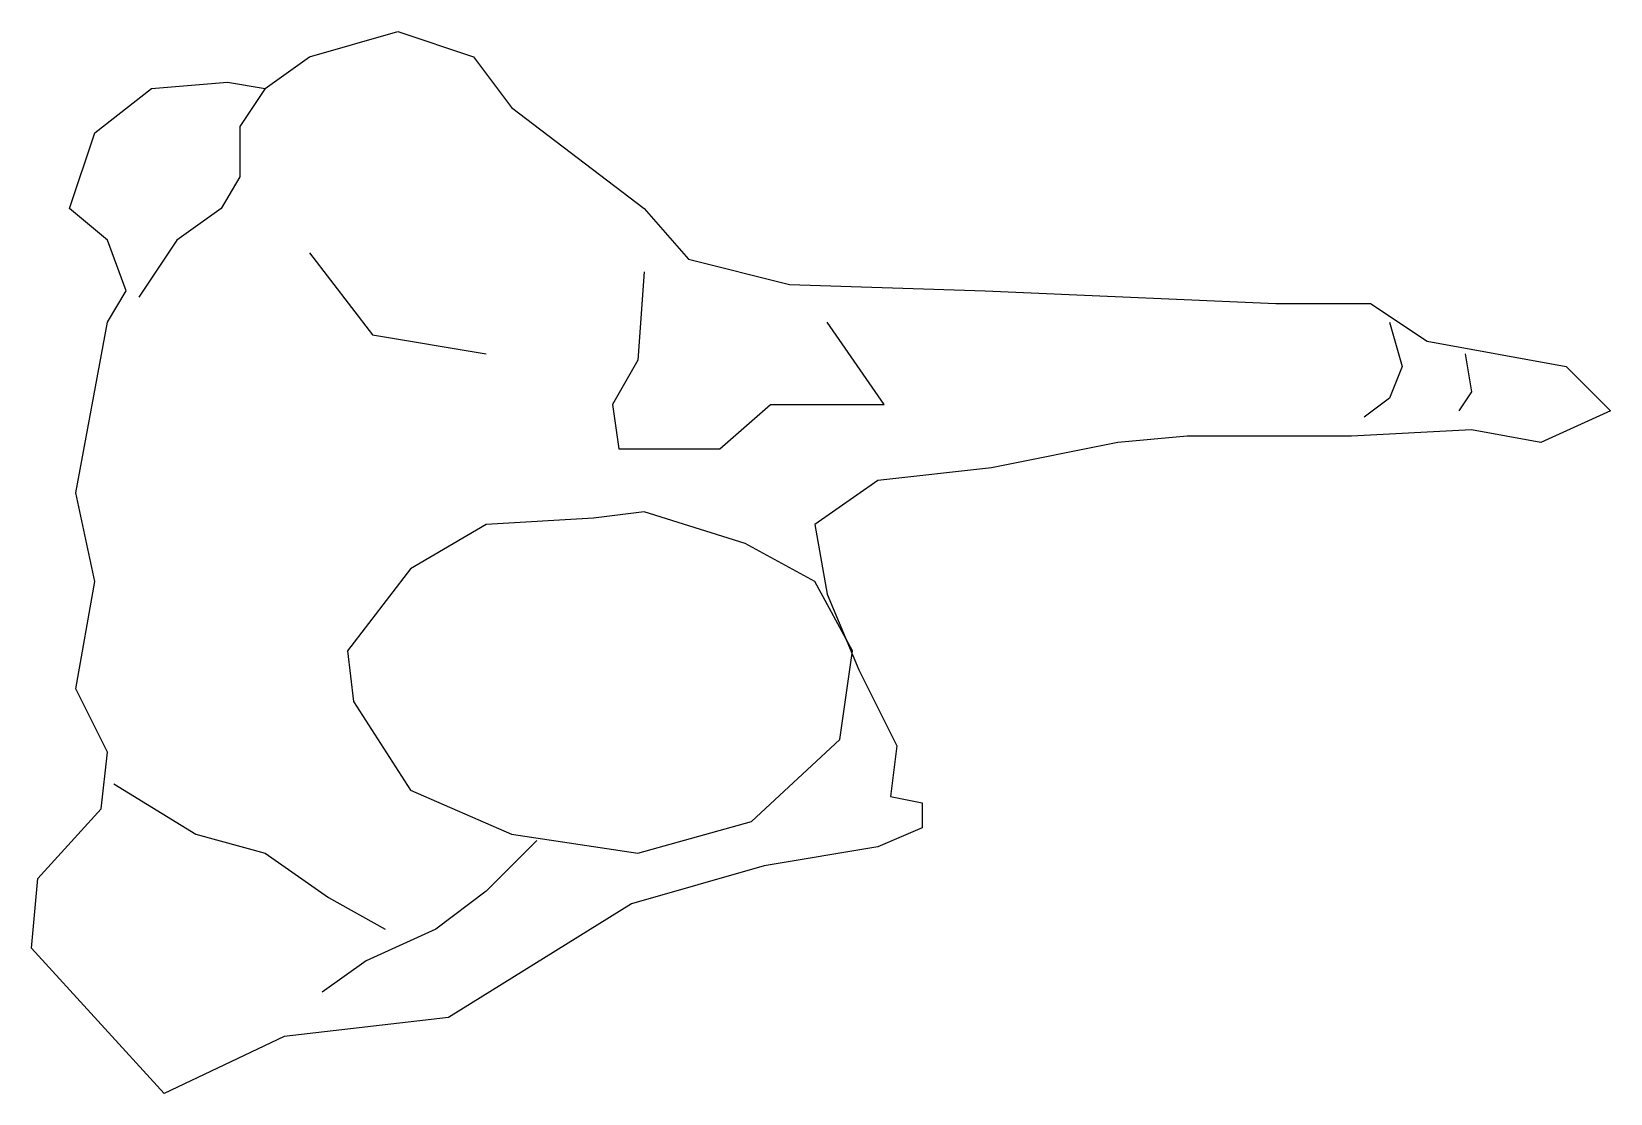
# Model space of a CAD drawing. Extents: x 129.137 to 130.093, y 57.022 to 57.664.
import ezdxf

# ---------------------------------------------------------------- set-up
doc = ezdxf.new("R2010")
doc.units = 0
doc.header["$MEASUREMENT"] = 0
doc.layers.get('0').update_dxf_attribs({"linetype": 'CONTINUOUS'})

msp = doc.modelspace()

# ---------------------------------------------------------------- linework, layer by layer
for points in [[(129.19453, 57.50735), (129.18306, 57.53795), (129.16013, 57.55708), (129.17541, 57.60298), (129.20982, 57.62975), (129.25569, 57.63358), (129.27862, 57.62975), (129.30538, 57.64888), (129.35889, 57.66418), (129.40476, 57.64888), (129.42769, 57.61828), (129.50796, 57.55708), (129.53472, 57.52648), (129.59588, 57.51118), (129.71437, 57.50735), (129.8902, 57.4997), (129.94754, 57.4997), (129.98194, 57.47675), (130.06603, 57.46145), (130.09279, 57.43468), (130.05074, 57.41555), (130.0087, 57.4232), (129.93607, 57.41938), (129.83669, 57.41938), (129.79464, 57.41555), (129.7182, 57.40025), (129.64939, 57.3926), (129.61117, 57.36583), (129.61881, 57.32376), (129.63793, 57.27786), (129.66086, 57.23196), (129.65704, 57.20136), (129.67615, 57.19753), (129.67615, 57.18223), (129.64939, 57.17076), (129.58059, 57.15928), (129.50032, 57.13633), (129.38947, 57.06748), (129.29009, 57.05601), (129.21746, 57.02158), (129.13719, 57.10956), (129.14101, 57.15163), (129.17924, 57.19371), (129.18306, 57.22813), (129.16395, 57.26638), (129.17541, 57.3314), (129.16395, 57.38495), (129.18306, 57.48823)], [(129.47738, 57.36965), (129.4124, 57.36583), (129.36653, 57.33905), (129.32831, 57.28933), (129.33213, 57.25873), (129.36653, 57.20518), (129.42769, 57.17841), (129.50414, 57.16693), (129.57294, 57.18606), (129.62646, 57.23578), (129.6341, 57.28933), (129.61117, 57.3314), (129.56912, 57.35435), (129.50796, 57.37348)]]:
    msp.add_lwpolyline(points, close=True)
for points in [[(129.27862, 57.62975), (129.26333, 57.6068), (129.26333, 57.5762), (129.25186, 57.55708), (129.22511, 57.53795), (129.20217, 57.50353)], [(129.30538, 57.5303), (129.3436, 57.48058), (129.4124, 57.4691)], [(129.50796, 57.51883), (129.50414, 57.46528), (129.48885, 57.4385), (129.49267, 57.41173), (129.55383, 57.41173), (129.58441, 57.4385), (129.61881, 57.4385), (129.65322, 57.4385), (129.61881, 57.48823)], [(129.95901, 57.48823), (129.96665, 57.46145), (129.95901, 57.44233), (129.94372, 57.43085)], [(130.00488, 57.4691), (130.0087, 57.44615), (130.00105, 57.43468)], [(129.18688, 57.20901), (129.23657, 57.17841), (129.27862, 57.16693), (129.31684, 57.14016), (129.35125, 57.12103)], [(129.44298, 57.17458), (129.4124, 57.14398), (129.38182, 57.12103), (129.33978, 57.10191), (129.31302, 57.08278)]]:
    msp.add_lwpolyline(points)

doc.saveas('drawing.dxf')
